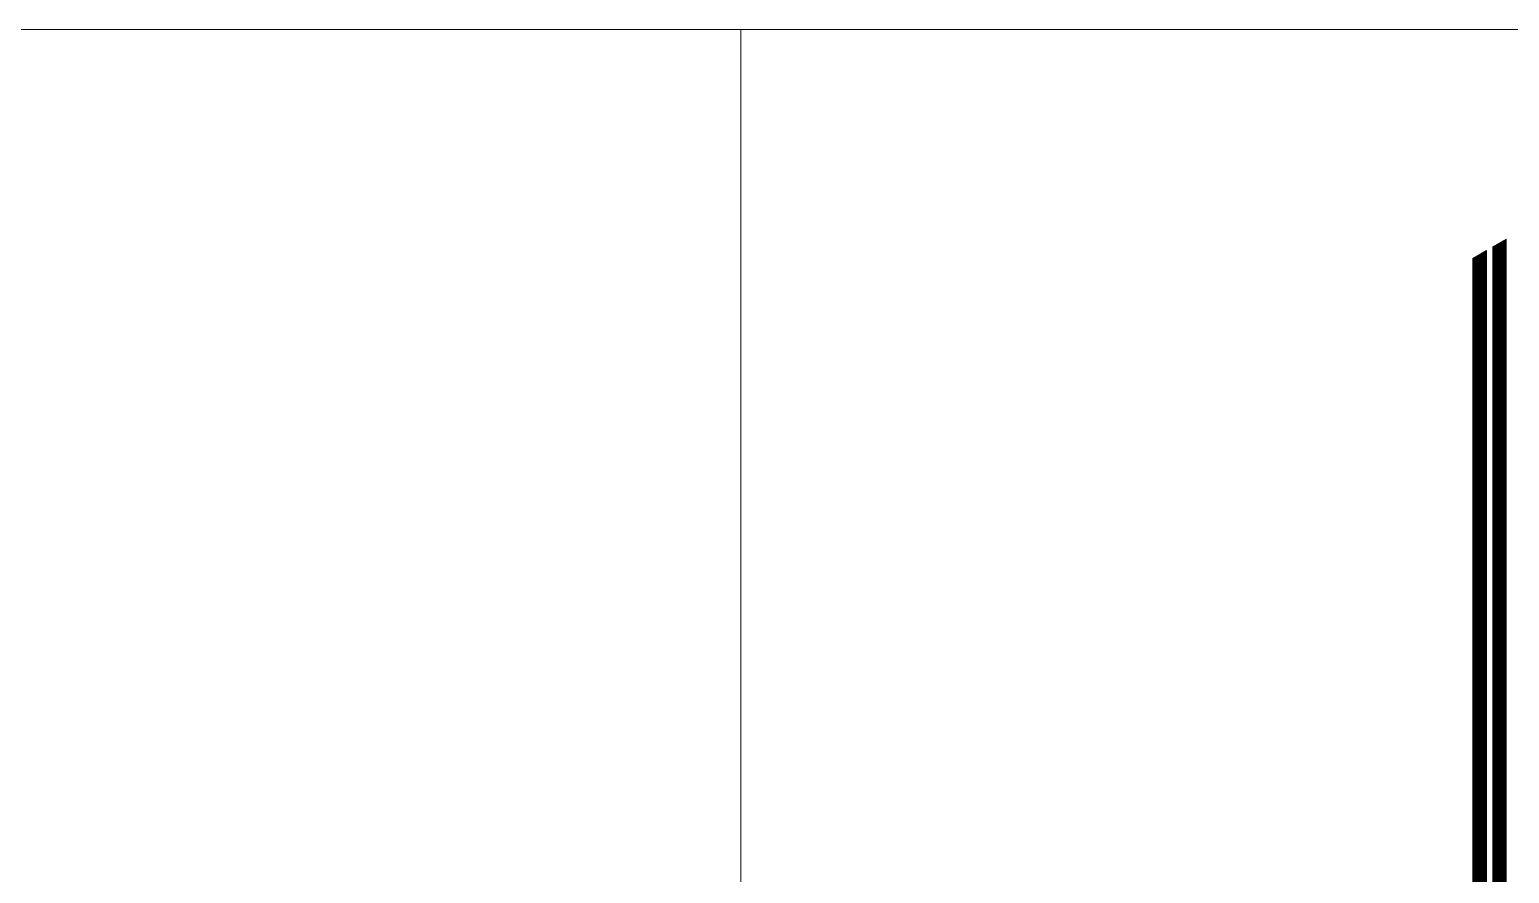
# Model space of a CAD drawing. Header units: millimetres. Extents: x 5 to 846, y 5 to 599.
# Drawn here: x 711.9 to 727.37, y 76.18 to 85 of the extents above; entities that cross this region are included whole.
import ezdxf

# ---------------------------------------------------------------- set-up
doc = ezdxf.new("R2010")
doc.units = ezdxf.units.MM
doc.linetypes.add('XKITLINE00', pattern=[0])
doc.layers.add('Outro tipo de objeto', color=7, linetype='Continuous', lineweight=0)

msp = doc.modelspace()

# ---------------------------------------------------------------- linework, layer by layer
at = {"layer": 'Outro tipo de objeto', "color": 5, "linetype": 'XKITLINE00', "lineweight": 0}
for p, q in [((30, 85), (836.004, 85)), ((727.197, 82.73), (727.338, 82.811)), ((727.271, 70.215), (727.271, 82.773)), ((727.276, 70.216), (727.276, 82.776)), ((727.281, 70.216), (727.281, 82.779)), ((727.287, 70.217), (727.287, 82.782)), ((727.292, 70.218), (727.292, 82.785)), ((727.297, 70.219), (727.297, 82.788)), ((727.302, 70.22), (727.302, 82.791)), ((727.308, 70.221), (727.308, 82.794)), ((727.313, 70.222), (727.313, 82.797)), ((727.318, 70.223), (727.318, 82.8)), ((727.323, 70.224), (727.323, 82.803)), ((727.329, 70.225), (727.329, 82.806)), ((727.334, 70.225), (727.334, 82.809)), ((727.338, 82.811), (727.338, 70.226)), ((726.988, 82.609), (727.131, 82.692)), ((727.001, 70.172), (727.001, 82.617)), ((727.007, 70.173), (727.007, 82.62)), ((727.012, 70.174), (727.012, 82.623)), ((727.017, 70.175), (727.017, 82.626)), ((727.022, 70.175), (727.022, 82.629)), ((727.028, 70.176), (727.028, 82.632)), ((727.033, 70.177), (727.033, 82.635)), ((727.038, 70.178), (727.038, 82.638)), ((727.043, 70.178), (727.043, 82.641)), ((727.049, 70.179), (727.049, 82.644)), ((727.054, 70.18), (727.054, 82.647)), ((727.059, 70.181), (727.059, 82.65)), ((727.064, 70.182), (727.064, 82.653)), ((727.07, 70.182), (727.07, 82.656)), ((727.075, 70.183), (727.075, 82.659)), ((727.08, 70.184), (727.08, 82.662)), ((727.085, 70.185), (727.085, 82.665)), ((727.091, 70.186), (727.091, 82.668)), ((727.096, 70.186), (727.096, 82.671)), ((727.101, 70.187), (727.101, 82.674)), ((727.106, 70.188), (727.106, 82.677)), ((727.111, 70.189), (727.111, 82.68)), ((727.117, 70.19), (727.117, 82.683)), ((727.122, 70.19), (727.122, 82.687)), ((727.127, 70.191), (727.127, 82.69)), ((727.131, 82.692), (727.131, 70.192)), ((727.197, 82.73), (727.197, 70.202)), ((727.203, 70.203), (727.203, 82.733)), ((727.208, 70.204), (727.208, 82.736)), ((727.213, 70.205), (727.213, 82.739)), ((727.218, 70.206), (727.218, 82.742)), ((727.224, 70.207), (727.224, 82.745)), ((727.229, 70.208), (727.229, 82.748)), ((727.234, 70.209), (727.234, 82.751)), ((727.239, 70.209), (727.239, 82.754)), ((727.245, 70.21), (727.245, 82.757)), ((727.25, 70.211), (727.25, 82.76)), ((727.255, 70.212), (727.255, 82.764)), ((727.26, 70.213), (727.26, 82.767)), ((727.266, 70.214), (727.266, 82.77)), ((726.988, 82.609), (726.988, 70.17)), ((726.991, 70.168), (726.991, 82.611)), ((726.996, 70.172), (726.996, 82.614))]:
    msp.add_line(p, q, dxfattribs=at)
at = {"layer": 'Outro tipo de objeto', "color": 4, "linetype": 'XKITLINE00', "lineweight": 0}
msp.add_line((719.337, 66), (719.337, 85), dxfattribs=at)

doc.saveas('drawing.dxf')
